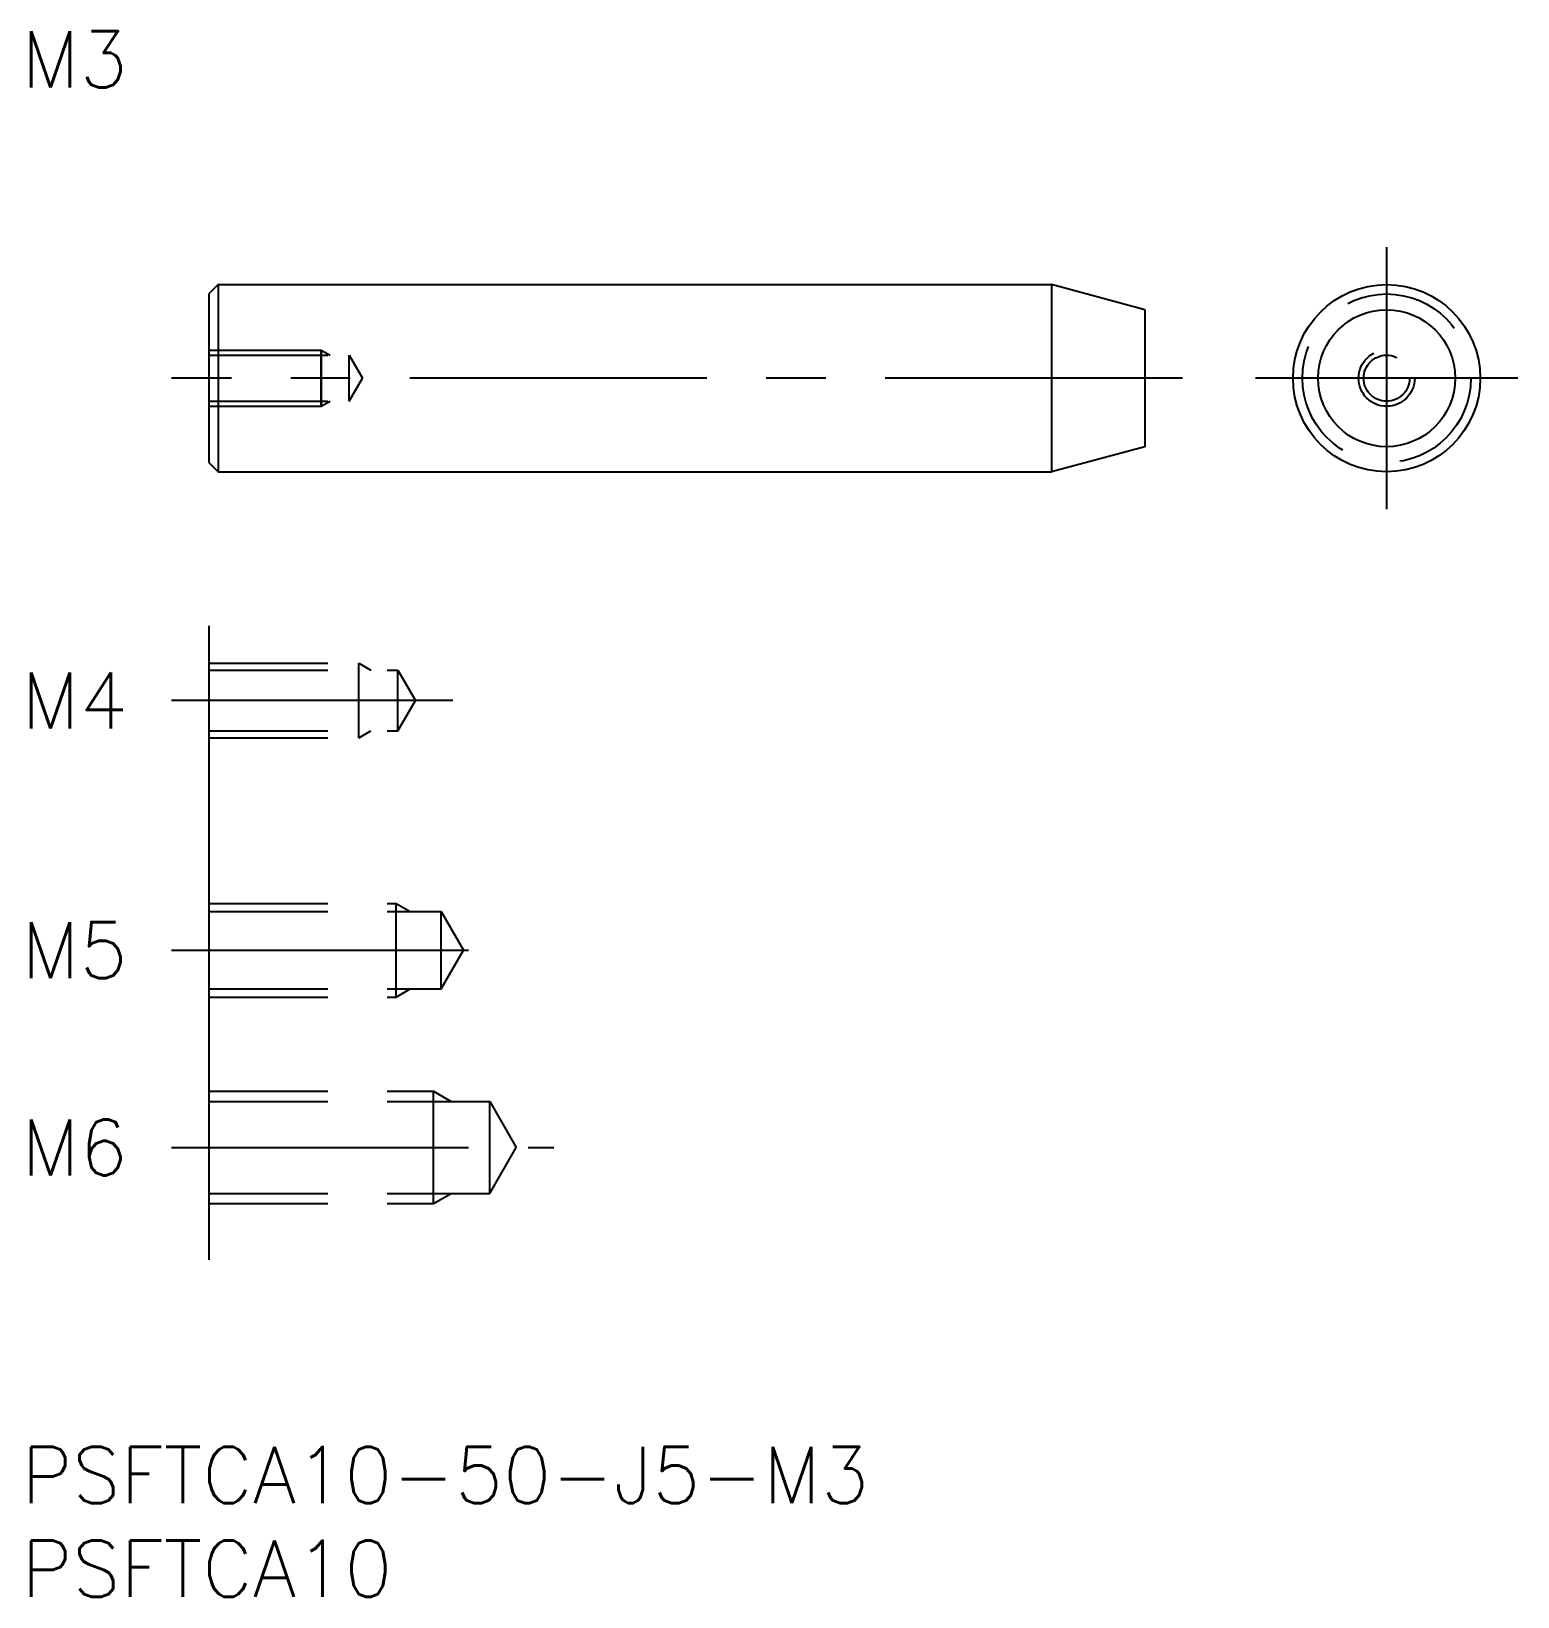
# Model space of a CAD drawing. Extents: x 0.5 to 79.9, y -8 to 75.6.
import ezdxf

# ---------------------------------------------------------------- set-up
doc = ezdxf.new("R2010")
doc.units = 0
doc.header["$LTSCALE"] = 0.5
doc.linetypes.add('CENTER', pattern=[50.8, 31.75, -6.35, 6.35, -6.35])
doc.linetypes.add('DASHED', pattern=[19.05, 12.7, -6.35])
for name, color, linetype in [('MSM_CENTER', 1, 'CENTER'), ('MSM_CONTINUOUS', 7, 'CONTINUOUS'), ('MSM_DASHED', 4, 'DASHED'), ('MSM_PART_NUMBER', 7, 'CONTINUOUS')]:
    doc.layers.add(name, color=color, linetype=linetype)
doc.styles.get("Standard").update_dxf_attribs({"font": 'txt.shx', "height": 2, "bigfont": 'bigfont.shx'})

# ---------------------------------------------------------------- blocks, each defined once
blk = doc.blocks.new('*U19')
at = {"layer": 'MSM_PART_NUMBER'}
blk.add_text('PSFTCA10-50-J5-M3', height=3, dxfattribs=at).set_placement((0, -3))
blk = doc.blocks.new('*U20')
at = {"layer": 'MSM_PART_NUMBER'}
blk.add_text('PSFTCA10', height=3, dxfattribs=at).set_placement((0, -8))
blk = doc.blocks.new('*U22')
at = {"layer": 'MSM_PART_NUMBER'}
blk.add_text('M3', height=3, dxfattribs=at).set_placement((0, 72.628))
blk = doc.blocks.new('*U23')
at = {"layer": 'MSM_PART_NUMBER'}
blk.add_text('M5', height=3, dxfattribs=at).set_placement((0, 25.036))
blk = doc.blocks.new('*U24')
at = {"layer": 'MSM_PART_NUMBER'}
blk.add_text('M6', height=3, dxfattribs=at).set_placement((0, 14.5))
blk = doc.blocks.new('*U25')
at = {"layer": 'MSM_PART_NUMBER'}
blk.add_text('M4', height=3, dxfattribs=at).set_placement((0, 38.375))

msp = doc.modelspace()

# ---------------------------------------------------------------- linework, layer by layer
at = {"layer": 'MSM_CENTER'}
for p, q in [((72.909, 64.096), (72.909, 50.096)), ((62, 57.096), (8, 57.096)), ((79.909, 57.096), (65.909, 57.096)), ((23.036, 39.875), (8, 39.875)), ((8, 26.536), (25.593, 26.536)), ((8, 16), (28.419, 16))]:
    msp.add_line(p, q, dxfattribs=at)
at = {"layer": 'MSM_CONTINUOUS'}
for p, q in [((10.5, 62.096), (10, 61.596)), ((10.5, 62.096), (10.5, 52.096)), ((10.5, 62.096), (55, 62.096)), ((55, 62.096), (55, 52.096)), ((60, 60.756), (55, 62.096)), ((10, 61.596), (10, 52.596)), ((60, 60.756), (60, 53.436)), ((60, 53.436), (55, 52.096)), ((10, 52.596), (10.5, 52.096)), ((10.5, 52.096), (55, 52.096)), ((10, 43.875), (10, 10))]:
    msp.add_line(p, q, dxfattribs=at)
for radius in [5, 3.66]:
    msp.add_circle((72.909, 57.096), radius, dxfattribs=at)
at = {"layer": 'MSM_DASHED'}
for p, q in [((10, 58.596), (16, 58.596)), ((16, 58.596), (16.469, 58.326)), ((16, 55.596), (16, 58.596)), ((16, 58.596), (16, 55.596)), ((10, 58.326), (17.5, 58.326)), ((17.5, 55.867), (17.5, 58.326)), ((17.5, 58.326), (18.21, 57.096)), ((17.5, 55.867), (18.21, 57.096)), ((10, 55.867), (17.5, 55.867)), ((10, 55.596), (16, 55.596)), ((16, 55.596), (16.469, 55.867)), ((10, 41.875), (18, 41.875)), ((18, 37.875), (18, 41.875)), ((18, 41.875), (18.656, 41.496)), ((10, 41.496), (20.1, 41.496)), ((20.1, 38.254), (20.1, 41.496)), ((20.1, 41.496), (21.036, 39.875)), ((20.1, 38.254), (21.036, 39.875)), ((10, 38.254), (20.1, 38.254)), ((10, 37.875), (18, 37.875)), ((18, 37.875), (18.656, 38.254)), ((10, 29.036), (20, 29.036)), ((10, 28.603), (22.4, 28.603)), ((20, 24.036), (20, 29.036)), ((20, 29.036), (20.75, 28.603)), ((22.4, 24.469), (22.4, 28.603)), ((22.4, 28.603), (23.593, 26.536)), ((22.4, 24.469), (23.593, 26.536)), ((10, 24.469), (22.4, 24.469)), ((20, 24.036), (20.75, 24.469)), ((10, 24.036), (20, 24.036)), ((10, 19), (22, 19)), ((10, 18.458), (25, 18.458)), ((22, 13), (22, 19)), ((22, 19), (22.938, 18.458)), ((25, 13.541), (25, 18.458)), ((25, 18.458), (26.419, 16)), ((25, 13.541), (26.419, 16)), ((10, 13.541), (25, 13.541)), ((22, 13), (22.938, 13.541)), ((10, 13), (22, 13))]:
    msp.add_line(p, q, dxfattribs=at)
for radius in [4.5, 1.5, 1.229]:
    msp.add_circle((72.909, 57.096), radius, dxfattribs=at)

# ---------------------------------------------------------------- block references
at = {"layer": 'MSM_CONTINUOUS'}
for name in ['*U22', '*U25', '*U23', '*U24', '*U19', '*U20']:
    msp.add_blockref(name, (0, 0), dxfattribs=at)

doc.saveas('drawing.dxf')
